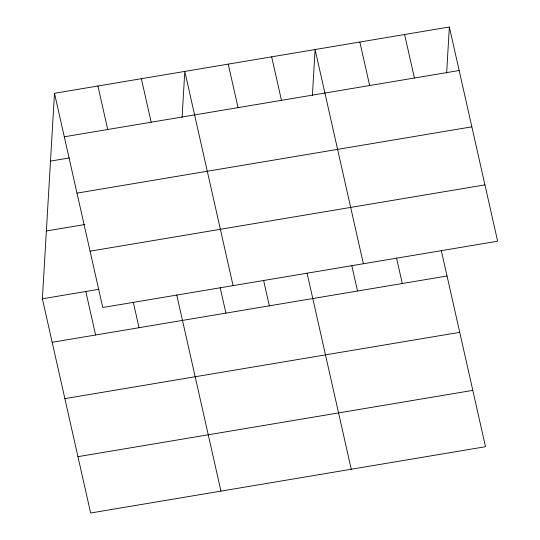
<?xml version="1.0" encoding="UTF-8"?>
<svg xmlns="http://www.w3.org/2000/svg" width="540" height="540" viewBox="0 0 540 540"><rect width="100%" height="100%" fill="white"/><g stroke="black" fill="none" stroke-linecap="round" stroke-linejoin="round"><path stroke-width="0.81" d="M441.302 250.553L485.507 446.708L90.646 513L42.37 298.789L54.493 93.292L449.354 27L497.63 241.211L102.769 307.503L54.493 93.292M182.081 117.43L184.795 71.415L233.071 285.626M312.39 95.553L315.103 49.538L363.373 263.75M446.641 73.015L449.354 27M64.301 136.796L459.155 70.504M50.497 161.102L69.343 157.943M76.991 193.124L471.852 126.833M46.373 230.978L84.888 224.512M90.072 251.168L484.933 184.876M42.37 298.789L98.921 289.298M52.178 342.293L447.032 276.001M64.874 398.628L459.729 332.336M77.949 456.665L472.811 390.373M404.602 34.513L414.41 78.017M359.849 42.026L369.657 85.529M396.549 258.066L402.287 283.514M351.796 265.579L357.534 291.026M271.667 56.828L281.468 100.332M307.051 273.091L351.257 469.246M228.231 64.125L238.039 107.622M263.615 280.388L269.345 305.829M220.178 287.678L225.916 313.126M141.365 78.705L151.166 122.209M176.742 294.968L220.948 491.123M97.929 86.002L107.73 129.499M133.312 302.265L139.043 327.706M85.806 291.499L95.607 334.996"/></g></svg>
